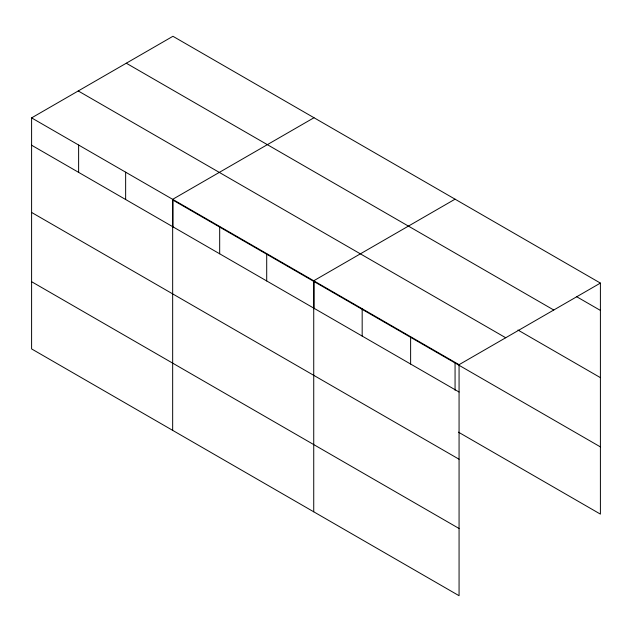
<?xml version="1.0" encoding="UTF-8"?>
<svg xmlns="http://www.w3.org/2000/svg" width="632" height="632" viewBox="0 0 632 632"><rect width="100%" height="100%" fill="white"/><g stroke="black" fill="none" stroke-linecap="round" stroke-linejoin="round"><path stroke-width="0.95" d="M31.6 117.884L459.069 364.68L459.069 595.715L31.6 348.911L31.6 117.884L172.931 36.285L600.4 283.089L600.4 514.116L458.461 432.169M313.993 117.734L172.662 199.325L172.662 430.36M455.064 199.175L313.733 280.774L313.733 511.802M459.069 364.68L600.4 283.089M576.605 296.677L600.4 310.415M126.289 63.216L553.758 310.012M517.956 330.038L600.4 377.636M78.242 90.961L505.711 337.757M600.4 446.895L172.931 200.099L172.931 227.378M31.6 145.218L459.069 392.014M31.6 212.439L459.069 459.235M31.6 281.698L459.069 528.494M455.064 362.981L455.064 390.26M410.618 336.714L410.618 364.048M362.175 308.74L362.175 336.074M313.993 281.54L313.993 308.819M266.704 253.622L266.704 280.956M219.683 226.477L219.683 253.811M125.642 172.18L125.642 199.515M78.621 145.036L78.621 172.362"/></g></svg>
